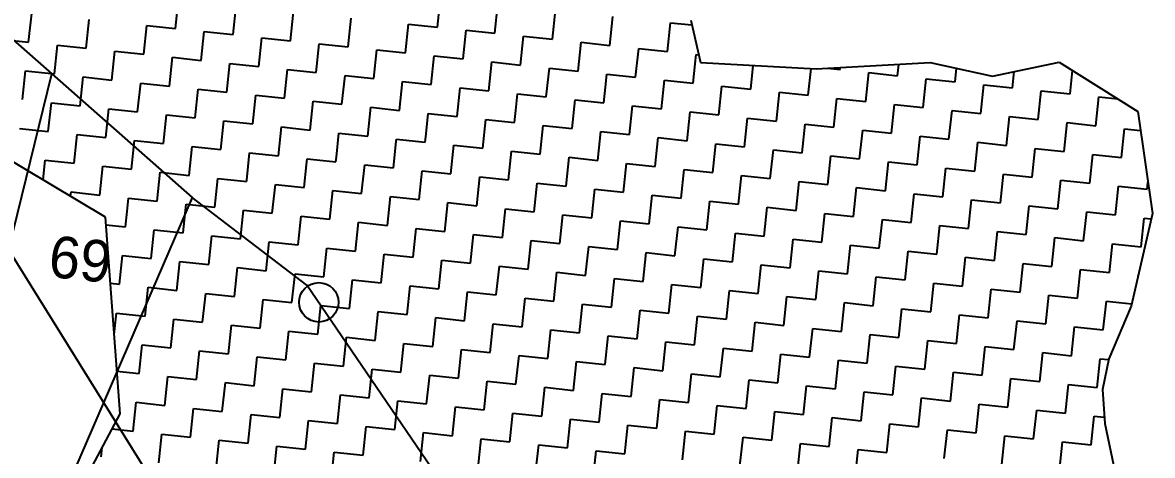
# Model space of a CAD drawing. Header units: metres. Extents: x 280481 to 282563, y 2046849 to 2049468.
# Drawn here: x 281837.1 to 282247.1, y 2048936.8 to 2049094 of the extents above; entities that cross this region are included whole.
import ezdxf
from ezdxf.enums import TextEntityAlignment as Align

# ---------------------------------------------------------------- set-up
doc = ezdxf.new("R2010")
doc.units = ezdxf.units.M
for name, color, linetype in [('POLY_HATCH', 12, 'Continuous'), ('POLY_PARCEL', 6, 'Continuous'), ('TEXT_PARCEL', 7, 'Continuous')]:
    doc.layers.add(name, color=color, linetype=linetype)
doc.styles.add('TEXT_MAP', font='')
doc.styles.get('TEXT_MAP').set_extended_font_data('Kruti Dev 050')

msp = doc.modelspace()

# ---------------------------------------------------------------- linework, layer by layer
msp.add_circle((281944.59, 2048992.41), 7.15)
at = {"layer": 'POLY_HATCH', "linetype": 'Continuous'}
for p, q in [((281892.59, 2049091.8), (281893.69, 2049102.23)), ((281987.64, 2049092.32), (281988.74, 2049102.76)), ((281913.47, 2049089.59), (281914.57, 2049100.03)), ((281934.34, 2049087.39), (281935.45, 2049097.83)), ((282008.51, 2049090.11), (282009.61, 2049100.55)), ((282029.39, 2049087.91), (282030.49, 2049098.35)), ((281839.3, 2049086.87), (281840.4, 2049097.31)), ((281860.18, 2049084.66), (281861.28, 2049095.1)), ((281955.22, 2049085.19), (281956.32, 2049095.62)), ((281976.1, 2049082.98), (281977.2, 2049093.42)), ((281977.2, 2049093.42), (281987.64, 2049092.32)), ((282050.26, 2049085.71), (282051.36, 2049096.14)), ((282071.14, 2049083.5), (282072.24, 2049093.94)), ((282072.24, 2049093.94), (282080.04, 2049093.12)), ((281881.05, 2049082.46), (281882.15, 2049092.9)), ((281882.15, 2049092.9), (281892.59, 2049091.8)), ((281901.93, 2049080.26), (281903.03, 2049090.69)), ((281903.03, 2049090.69), (281913.47, 2049089.59)), ((281996.97, 2049080.78), (281998.07, 2049091.22)), ((281998.07, 2049091.22), (282008.51, 2049090.11)), ((281828.86, 2049087.97), (281839.3, 2049086.87)), ((281848.64, 2049075.33), (281849.74, 2049085.77)), ((281849.74, 2049085.77), (281860.18, 2049084.66)), ((281922.8, 2049078.05), (281923.91, 2049088.49)), ((281923.91, 2049088.49), (281934.34, 2049087.39)), ((281943.68, 2049075.85), (281944.78, 2049086.29)), ((281944.78, 2049086.29), (281955.22, 2049085.19)), ((282017.85, 2049078.57), (282018.95, 2049089.01)), ((282018.95, 2049089.01), (282029.39, 2049087.91)), ((282038.72, 2049076.37), (282039.82, 2049086.81)), ((282039.82, 2049086.81), (282050.26, 2049085.71)), ((281869.51, 2049073.12), (281870.61, 2049083.56)), ((281870.61, 2049083.56), (281881.05, 2049082.46)), ((281890.39, 2049070.92), (281891.49, 2049081.36)), ((281891.49, 2049081.36), (281901.93, 2049080.26)), ((281964.56, 2049073.65), (281965.66, 2049084.08)), ((281965.66, 2049084.08), (281976.1, 2049082.98)), ((281985.43, 2049071.44), (281986.53, 2049081.88)), ((281986.53, 2049081.88), (281996.97, 2049080.78)), ((282059.6, 2049074.17), (282060.7, 2049084.6)), ((282060.7, 2049084.6), (282071.14, 2049083.5)), ((282081.22, 2049079), (282081.58, 2049082.4)), ((282081.58, 2049082.4), (282082.54, 2049082.3)), ((281911.26, 2049068.72), (281912.37, 2049079.15)), ((281912.37, 2049079.15), (281922.8, 2049078.05)), ((281932.14, 2049066.51), (281933.24, 2049076.95)), ((281933.24, 2049076.95), (281943.68, 2049075.85)), ((282006.31, 2049069.24), (282007.41, 2049079.68)), ((282007.41, 2049079.68), (282017.85, 2049078.57)), ((282027.18, 2049067.03), (282028.29, 2049077.47)), ((282028.29, 2049077.47), (282038.72, 2049076.37)), ((282080.47, 2049071.96), (282081.22, 2049079)), ((282101.35, 2049069.76), (282102.27, 2049078.43)), ((282122.23, 2049067.56), (282123.25, 2049077.25)), ((282129.23, 2049077.37), (282133.77, 2049076.89)), ((282133.77, 2049076.89), (282133.84, 2049077.63)), ((282154.64, 2049074.69), (282155.08, 2049078.81)), ((282175.52, 2049072.48), (282176.03, 2049077.37)), ((281837.1, 2049065.99), (281838.2, 2049076.43)), ((281838.2, 2049076.43), (281848.64, 2049075.33)), ((281857.97, 2049063.79), (281859.08, 2049074.23)), ((281859.08, 2049074.23), (281869.51, 2049073.12)), ((281953.02, 2049064.31), (281954.12, 2049074.75)), ((281954.12, 2049074.75), (281964.56, 2049073.65)), ((282048.66, 2049070.54), (282049.16, 2049075.27)), ((282049.16, 2049075.27), (282059.6, 2049074.17)), ((282068.93, 2049062.63), (282070.04, 2049073.06)), ((282070.04, 2049073.06), (282080.47, 2049071.96)), ((282143.1, 2049065.35), (282144.2, 2049075.79)), ((282144.2, 2049075.79), (282154.64, 2049074.69)), ((282163.98, 2049063.15), (282165.08, 2049073.59)), ((282165.08, 2049073.59), (282175.52, 2049072.48)), ((282196.39, 2049070.28), (282197.02, 2049076.17)), ((282217.27, 2049068.08), (282218.17, 2049076.61)), ((281878.85, 2049061.58), (281879.95, 2049072.02)), ((281879.95, 2049072.02), (281890.39, 2049070.92)), ((281899.72, 2049059.38), (281900.83, 2049069.82)), ((281900.83, 2049069.82), (281911.26, 2049068.72)), ((281973.89, 2049062.11), (281974.99, 2049072.54)), ((281974.99, 2049072.54), (281985.43, 2049071.44)), ((281994.77, 2049059.9), (281995.87, 2049070.34)), ((281995.87, 2049070.34), (282006.31, 2049069.24)), ((282048.06, 2049064.83), (282048.66, 2049070.54)), ((282089.81, 2049060.42), (282090.91, 2049070.86)), ((282090.91, 2049070.86), (282101.35, 2049069.76)), ((282110.69, 2049058.22), (282111.79, 2049068.66)), ((282111.79, 2049068.66), (282122.23, 2049067.56)), ((282184.85, 2049060.94), (282185.96, 2049071.38)), ((282185.96, 2049071.38), (282196.39, 2049070.28)), ((282205.73, 2049058.74), (282206.83, 2049069.18)), ((282206.83, 2049069.18), (282217.27, 2049068.08)), ((281846.43, 2049054.45), (281847.54, 2049064.89)), ((281847.54, 2049064.89), (281857.97, 2049063.79)), ((281920.6, 2049057.18), (281921.7, 2049067.61)), ((281921.7, 2049067.61), (281932.14, 2049066.51)), ((281941.48, 2049054.97), (281942.58, 2049065.41)), ((281942.58, 2049065.41), (281953.02, 2049064.31)), ((282016.11, 2049062.08), (282016.75, 2049068.14)), ((282016.75, 2049068.14), (282027.18, 2049067.03)), ((282036.52, 2049055.49), (282037.62, 2049065.93)), ((282037.62, 2049065.93), (282048.06, 2049064.83)), ((282131.56, 2049056.02), (282132.66, 2049066.45)), ((282132.66, 2049066.45), (282143.1, 2049065.35)), ((282226.61, 2049056.54), (282227.71, 2049066.97)), ((282227.71, 2049066.97), (282234.65, 2049066.24)), ((281867.31, 2049052.25), (281868.41, 2049062.69)), ((281868.41, 2049062.69), (281878.85, 2049061.58)), ((281888.19, 2049050.04), (281889.29, 2049060.48)), ((281889.29, 2049060.48), (281899.72, 2049059.38)), ((281962.35, 2049052.77), (281963.45, 2049063.21)), ((281963.45, 2049063.21), (281973.89, 2049062.11)), ((281983.55, 2049053.62), (281984.33, 2049061)), ((281984.33, 2049061), (281994.77, 2049059.9)), ((282015.64, 2049057.7), (282016.11, 2049062.08)), ((282057.4, 2049053.29), (282058.5, 2049063.73)), ((282058.5, 2049063.73), (282068.93, 2049062.63)), ((282078.27, 2049051.09), (282079.37, 2049061.53)), ((282079.37, 2049061.53), (282089.81, 2049060.42)), ((282152.44, 2049053.81), (282153.54, 2049064.25)), ((282153.54, 2049064.25), (282163.98, 2049063.15)), ((282173.31, 2049051.61), (282174.42, 2049062.05)), ((282174.42, 2049062.05), (282184.85, 2049060.94)), ((281909.06, 2049047.84), (281910.16, 2049058.28)), ((281910.16, 2049058.28), (281920.6, 2049057.18)), ((282004.1, 2049048.36), (282005.21, 2049058.8)), ((282005.21, 2049058.8), (282015.64, 2049057.7)), ((282024.98, 2049046.16), (282026.08, 2049056.6)), ((282026.08, 2049056.6), (282036.52, 2049055.49)), ((282099.15, 2049048.88), (282100.25, 2049059.32)), ((282100.25, 2049059.32), (282110.69, 2049058.22)), ((282120.02, 2049046.68), (282121.12, 2049057.12)), ((282121.12, 2049057.12), (282131.56, 2049056.02)), ((282194.19, 2049049.4), (282195.29, 2049059.84)), ((282195.29, 2049059.84), (282205.73, 2049058.74)), ((282215.07, 2049047.2), (282216.17, 2049057.64)), ((282216.17, 2049057.64), (282226.61, 2049056.54)), ((281836, 2049055.55), (281846.43, 2049054.45)), ((281855.77, 2049042.91), (281856.87, 2049053.35)), ((281856.87, 2049053.35), (281867.31, 2049052.25)), ((281929.94, 2049045.64), (281931.04, 2049056.08)), ((281931.04, 2049056.08), (281941.48, 2049054.97)), ((281950.99, 2049045.16), (281951.91, 2049053.87)), ((281951.91, 2049053.87), (281962.35, 2049052.77)), ((281983.23, 2049050.57), (281983.55, 2049053.62)), ((282045.86, 2049043.95), (282046.96, 2049054.39)), ((282046.96, 2049054.39), (282057.4, 2049053.29)), ((282140.9, 2049044.48), (282142, 2049054.91)), ((282142, 2049054.91), (282152.44, 2049053.81)), ((282161.77, 2049042.27), (282162.88, 2049052.71)), ((282162.88, 2049052.71), (282173.31, 2049051.61)), ((282235.94, 2049045), (282237.04, 2049055.44)), ((282237.04, 2049055.44), (282242.8, 2049054.83)), ((281876.65, 2049040.71), (281877.75, 2049051.15)), ((281877.75, 2049051.15), (281888.19, 2049050.04)), ((281897.52, 2049038.5), (281898.62, 2049048.94)), ((281898.62, 2049048.94), (281909.06, 2049047.84)), ((281971.69, 2049041.23), (281972.7, 2049050.8)), ((281972.7, 2049050.8), (281972.79, 2049051.67)), ((281972.79, 2049051.67), (281975.1, 2049051.42)), ((281975.1, 2049051.42), (281983.23, 2049050.57)), ((281992.56, 2049039.03), (281993.67, 2049049.46)), ((281993.67, 2049049.46), (282004.1, 2049048.36)), ((282066.73, 2049041.75), (282067.83, 2049052.19)), ((282067.83, 2049052.19), (282078.27, 2049051.09)), ((282087.61, 2049039.55), (282088.71, 2049049.99)), ((282088.71, 2049049.99), (282099.15, 2049048.88)), ((282182.65, 2049040.07), (282183.75, 2049050.51)), ((282183.75, 2049050.51), (282194.19, 2049049.4)), ((282203.53, 2049037.86), (282204.63, 2049048.3)), ((282204.63, 2049048.3), (282215.07, 2049047.2)), ((281918.44, 2049036.7), (281919.5, 2049046.74)), ((281919.5, 2049046.74), (281929.94, 2049045.64)), ((281940.14, 2049042.34), (281940.37, 2049044.54)), ((281940.37, 2049044.54), (281946.22, 2049043.92)), ((281950.81, 2049043.43), (281950.99, 2049045.16)), ((282013.44, 2049036.82), (282014.54, 2049047.26)), ((282014.54, 2049047.26), (282024.98, 2049046.16)), ((282034.32, 2049034.62), (282035.42, 2049045.06)), ((282035.42, 2049045.06), (282045.86, 2049043.95)), ((282108.48, 2049037.34), (282109.58, 2049047.78)), ((282109.58, 2049047.78), (282120.02, 2049046.68)), ((282129.36, 2049035.14), (282130.46, 2049045.58)), ((282130.46, 2049045.58), (282140.9, 2049044.48)), ((282224.4, 2049035.66), (282225.5, 2049046.1)), ((282225.5, 2049046.1), (282235.94, 2049045)), ((281844.58, 2049036.85), (281845.33, 2049044.01)), ((281845.33, 2049044.01), (281855.77, 2049042.91)), ((281865.11, 2049031.37), (281866.21, 2049041.81)), ((281866.21, 2049041.81), (281876.65, 2049040.71)), ((281939.27, 2049034.1), (281940.14, 2049042.34)), ((281946.22, 2049043.92), (281950.81, 2049043.43)), ((281960.15, 2049031.89), (281961.25, 2049042.33)), ((281961.25, 2049042.33), (281971.69, 2049041.23)), ((281981.02, 2049029.69), (281982.13, 2049040.13)), ((281982.13, 2049040.13), (281992.56, 2049039.03)), ((282055.19, 2049032.42), (282056.29, 2049042.85)), ((282056.29, 2049042.85), (282066.73, 2049041.75)), ((282076.07, 2049030.21), (282077.17, 2049040.65)), ((282077.17, 2049040.65), (282087.61, 2049039.55)), ((282150.23, 2049032.94), (282151.34, 2049043.37)), ((282151.34, 2049043.37), (282161.77, 2049042.27)), ((282171.11, 2049030.73), (282172.21, 2049041.17)), ((282172.21, 2049041.17), (282182.65, 2049040.07)), ((281885.98, 2049029.17), (281887.08, 2049039.61)), ((281887.08, 2049039.61), (281897.52, 2049038.5)), ((281907.59, 2049033.88), (281907.96, 2049037.4)), ((281907.96, 2049037.4), (281917.34, 2049036.41)), ((281917.34, 2049036.41), (281918.4, 2049036.3)), ((281918.4, 2049036.3), (281918.44, 2049036.7)), ((282001.9, 2049027.49), (282003, 2049037.92)), ((282003, 2049037.92), (282013.44, 2049036.82)), ((282096.94, 2049028.01), (282098.04, 2049038.45)), ((282098.04, 2049038.45), (282108.48, 2049037.34)), ((282117.82, 2049025.8), (282118.92, 2049036.24)), ((282118.92, 2049036.24), (282129.36, 2049035.14)), ((282191.99, 2049028.53), (282193.09, 2049038.97)), ((282193.09, 2049038.97), (282203.53, 2049037.86)), ((282212.86, 2049026.33), (282213.96, 2049036.76)), ((282213.96, 2049036.76), (282224.4, 2049035.66)), ((282245.28, 2049033.46), (282245.53, 2049035.87)), ((281854.5, 2049030.92), (281854.67, 2049032.47)), ((281854.67, 2049032.47), (281865.11, 2049031.37)), ((281906.86, 2049026.97), (281907.59, 2049033.88)), ((281927.73, 2049024.76), (281928.83, 2049035.2)), ((281928.83, 2049035.2), (281939.27, 2049034.1)), ((281948.61, 2049022.56), (281949.71, 2049033)), ((281949.71, 2049033), (281960.15, 2049031.89)), ((282022.78, 2049025.28), (282023.88, 2049035.72)), ((282023.88, 2049035.72), (282034.32, 2049034.62)), ((282043.65, 2049023.08), (282044.75, 2049033.52)), ((282044.75, 2049033.52), (282055.19, 2049032.42)), ((282138.69, 2049023.6), (282139.8, 2049034.04)), ((282139.8, 2049034.04), (282150.23, 2049032.94)), ((282159.57, 2049021.4), (282160.67, 2049031.83)), ((282160.67, 2049031.83), (282171.11, 2049030.73)), ((282233.74, 2049024.12), (282234.84, 2049034.56)), ((282234.84, 2049034.56), (282245.28, 2049033.46)), ((281875.03, 2049025.42), (281875.54, 2049030.27)), ((281875.54, 2049030.27), (281885.98, 2049029.17)), ((281895.32, 2049017.63), (281896.42, 2049028.07)), ((281896.42, 2049028.07), (281906.86, 2049026.97)), ((281969.48, 2049020.35), (281970.59, 2049030.79)), ((281970.59, 2049030.79), (281981.02, 2049029.69)), ((281990.36, 2049018.15), (281991.46, 2049028.59)), ((281991.46, 2049028.59), (282001.9, 2049027.49)), ((282064.53, 2049020.88), (282065.63, 2049031.31)), ((282065.63, 2049031.31), (282076.07, 2049030.21)), ((282085.4, 2049018.67), (282086.51, 2049029.11)), ((282086.51, 2049029.11), (282096.94, 2049028.01)), ((282180.45, 2049019.19), (282181.55, 2049029.63)), ((282181.55, 2049029.63), (282191.99, 2049028.53)), ((281874.44, 2049019.83), (281875.03, 2049025.42)), ((281916.19, 2049015.43), (281917.3, 2049025.86)), ((281917.3, 2049025.86), (281927.73, 2049024.76)), ((281937.07, 2049013.22), (281938.17, 2049023.66)), ((281938.17, 2049023.66), (281948.61, 2049022.56)), ((282011.24, 2049015.95), (282012.34, 2049026.38)), ((282012.34, 2049026.38), (282022.78, 2049025.28)), ((282032.11, 2049013.74), (282033.21, 2049024.18)), ((282033.21, 2049024.18), (282043.65, 2049023.08)), ((282106.28, 2049016.47), (282107.38, 2049026.91)), ((282107.38, 2049026.91), (282117.82, 2049025.8)), ((282127.15, 2049014.26), (282128.26, 2049024.7)), ((282128.26, 2049024.7), (282138.69, 2049023.6)), ((282201.32, 2049016.99), (282202.42, 2049027.43)), ((282202.42, 2049027.43), (282212.86, 2049026.33)), ((282222.2, 2049014.79), (282223.3, 2049025.22)), ((282223.3, 2049025.22), (282233.74, 2049024.12)), ((281867.35, 2049020.58), (281874.44, 2049019.83)), ((281957.94, 2049011.02), (281959.05, 2049021.46)), ((281959.05, 2049021.46), (281969.48, 2049020.35)), ((282052.99, 2049011.54), (282054.09, 2049021.98)), ((282054.09, 2049021.98), (282064.53, 2049020.88)), ((282073.86, 2049009.34), (282074.97, 2049019.77)), ((282074.97, 2049019.77), (282085.4, 2049018.67)), ((282148.03, 2049012.06), (282149.13, 2049022.5)), ((282149.13, 2049022.5), (282159.57, 2049021.4)), ((282168.91, 2049009.86), (282170.01, 2049020.29)), ((282170.01, 2049020.29), (282180.45, 2049019.19)), ((282243.07, 2049012.58), (282244.18, 2049023.02)), ((282244.18, 2049023.02), (282246.71, 2049022.75)), ((281883.78, 2049008.29), (281884.88, 2049018.73)), ((281884.88, 2049018.73), (281895.32, 2049017.63)), ((281904.65, 2049006.09), (281905.76, 2049016.53)), ((281905.76, 2049016.53), (281916.19, 2049015.43)), ((281978.82, 2049008.81), (281979.92, 2049019.25)), ((281979.92, 2049019.25), (281990.36, 2049018.15)), ((281999.7, 2049006.61), (282000.8, 2049017.05)), ((282000.8, 2049017.05), (282011.24, 2049015.95)), ((282094.74, 2049007.13), (282095.84, 2049017.57)), ((282095.84, 2049017.57), (282106.28, 2049016.47)), ((282115.62, 2049004.93), (282116.72, 2049015.37)), ((282116.72, 2049015.37), (282127.15, 2049014.26)), ((282189.78, 2049007.65), (282190.88, 2049018.09)), ((282190.88, 2049018.09), (282201.32, 2049016.99)), ((282210.66, 2049005.45), (282211.76, 2049015.89)), ((282211.76, 2049015.89), (282222.2, 2049014.79)), ((281925.53, 2049003.89), (281926.63, 2049014.32)), ((281926.63, 2049014.32), (281937.07, 2049013.22)), ((281946.41, 2049001.68), (281947.51, 2049012.12)), ((281947.51, 2049012.12), (281957.94, 2049011.02)), ((282020.57, 2049004.41), (282021.67, 2049014.84)), ((282021.67, 2049014.84), (282032.11, 2049013.74)), ((282041.45, 2049002.2), (282042.55, 2049012.64)), ((282042.55, 2049012.64), (282052.99, 2049011.54)), ((282136.49, 2049002.72), (282137.59, 2049013.16)), ((282137.59, 2049013.16), (282148.03, 2049012.06)), ((282231.53, 2049003.25), (282232.64, 2049013.68)), ((282232.64, 2049013.68), (282243.07, 2049012.58)), ((281872.24, 2048998.96), (281873.34, 2049009.39)), ((281873.34, 2049009.39), (281883.78, 2049008.29)), ((281893.11, 2048996.75), (281894.22, 2049007.19)), ((281894.22, 2049007.19), (281904.65, 2049006.09)), ((281967.28, 2048999.48), (281968.38, 2049009.92)), ((281968.38, 2049009.92), (281978.82, 2049008.81)), ((281988.16, 2048997.27), (281989.26, 2049007.71)), ((281989.26, 2049007.71), (281999.7, 2049006.61)), ((282062.32, 2049000), (282063.43, 2049010.44)), ((282063.43, 2049010.44), (282073.86, 2049009.34)), ((282083.2, 2048997.8), (282084.3, 2049008.23)), ((282084.3, 2049008.23), (282094.74, 2049007.13)), ((282157.37, 2049000.52), (282158.47, 2049010.96)), ((282158.47, 2049010.96), (282168.91, 2049009.86)), ((282178.24, 2048998.32), (282179.34, 2049008.75)), ((282179.34, 2049008.75), (282189.78, 2049007.65)), ((281913.99, 2048994.55), (281915.09, 2049004.99)), ((281915.09, 2049004.99), (281925.53, 2049003.89)), ((282009.03, 2048995.07), (282010.13, 2049005.51)), ((282010.13, 2049005.51), (282020.57, 2049004.41)), ((282029.91, 2048992.87), (282031.01, 2049003.31)), ((282031.01, 2049003.31), (282041.45, 2049002.2)), ((282104.08, 2048995.59), (282105.18, 2049006.03)), ((282105.18, 2049006.03), (282115.62, 2049004.93)), ((282124.95, 2048993.39), (282126.05, 2049003.83)), ((282126.05, 2049003.83), (282136.49, 2049002.72)), ((282199.12, 2048996.11), (282200.22, 2049006.55)), ((282200.22, 2049006.55), (282210.66, 2049005.45)), ((282219.99, 2048993.91), (282221.1, 2049004.35)), ((282221.1, 2049004.35), (282231.53, 2049003.25)), ((281868.93, 2048999.31), (281872.24, 2048998.96)), ((281934.87, 2048992.35), (281935.97, 2049002.78)), ((281935.97, 2049002.78), (281946.41, 2049001.68)), ((281955.74, 2048990.14), (281956.84, 2049000.58)), ((281956.84, 2049000.58), (281967.28, 2048999.48)), ((282050.78, 2048990.66), (282051.89, 2049001.1)), ((282051.89, 2049001.1), (282062.32, 2049000)), ((282145.83, 2048991.18), (282146.93, 2049001.62)), ((282146.93, 2049001.62), (282157.37, 2049000.52)), ((282166.7, 2048988.98), (282167.8, 2048999.42)), ((282167.8, 2048999.42), (282178.24, 2048998.32)), ((282241.94, 2049001.8), (282241.97, 2049002.14)), ((282241.97, 2049002.14), (282242.01, 2049002.14)), ((281881.57, 2048987.42), (281882.68, 2048997.86)), ((281882.68, 2048997.86), (281893.11, 2048996.75)), ((281902.45, 2048985.21), (281903.55, 2048995.65)), ((281903.55, 2048995.65), (281913.99, 2048994.55)), ((281976.62, 2048987.94), (281977.72, 2048998.38)), ((281977.72, 2048998.38), (281988.16, 2048997.27)), ((281997.49, 2048985.73), (281998.59, 2048996.17)), ((281998.59, 2048996.17), (282009.03, 2048995.07)), ((282071.66, 2048988.46), (282072.76, 2048998.9)), ((282072.76, 2048998.9), (282083.2, 2048997.8)), ((282092.54, 2048986.26), (282093.64, 2048996.69)), ((282093.64, 2048996.69), (282104.08, 2048995.59)), ((282187.58, 2048986.78), (282188.68, 2048997.22)), ((282188.68, 2048997.22), (282199.12, 2048996.11)), ((282208.45, 2048984.57), (282209.56, 2048995.01)), ((282209.56, 2048995.01), (282219.99, 2048993.91)), ((281923.33, 2048983.01), (281924.43, 2048993.45)), ((281924.43, 2048993.45), (281934.87, 2048992.35)), ((281944.2, 2048980.81), (281945.3, 2048991.24)), ((281945.3, 2048991.24), (281955.74, 2048990.14)), ((282018.37, 2048983.53), (282019.47, 2048993.97)), ((282019.47, 2048993.97), (282029.91, 2048992.87)), ((282039.24, 2048981.33), (282040.35, 2048991.77)), ((282040.35, 2048991.77), (282050.78, 2048990.66)), ((282113.41, 2048984.05), (282114.51, 2048994.49)), ((282114.51, 2048994.49), (282124.95, 2048993.39)), ((282134.29, 2048981.85), (282135.39, 2048992.29)), ((282135.39, 2048992.29), (282145.83, 2048991.18)), ((282229.33, 2048982.37), (282230.43, 2048992.81)), ((282230.43, 2048992.81), (282239.66, 2048991.83)), ((281870.31, 2048980.71), (281871.14, 2048988.52)), ((281871.14, 2048988.52), (281881.57, 2048987.42)), ((281965.08, 2048978.6), (281966.18, 2048989.04)), ((281966.18, 2048989.04), (281976.62, 2048987.94)), ((281985.95, 2048976.4), (281987.05, 2048986.84)), ((281987.05, 2048986.84), (281997.49, 2048985.73)), ((282060.12, 2048979.12), (282061.22, 2048989.56)), ((282061.22, 2048989.56), (282071.66, 2048988.46)), ((282081, 2048976.92), (282082.1, 2048987.36)), ((282082.1, 2048987.36), (282092.54, 2048986.26)), ((282155.16, 2048979.64), (282156.26, 2048990.08)), ((282156.26, 2048990.08), (282166.7, 2048988.98)), ((282176.04, 2048977.44), (282177.14, 2048987.88)), ((282177.14, 2048987.88), (282187.58, 2048986.78)), ((281890.91, 2048975.88), (281892.01, 2048986.32)), ((281892.01, 2048986.32), (281902.45, 2048985.21)), ((281911.79, 2048973.67), (281912.89, 2048984.11)), ((281912.89, 2048984.11), (281923.33, 2048983.01)), ((282006.83, 2048974.2), (282007.93, 2048984.63)), ((282007.93, 2048984.63), (282018.37, 2048983.53)), ((282101.87, 2048974.72), (282102.97, 2048985.15)), ((282102.97, 2048985.15), (282113.41, 2048984.05)), ((282122.75, 2048972.51), (282123.85, 2048982.95)), ((282123.85, 2048982.95), (282134.29, 2048981.85)), ((282196.91, 2048975.24), (282198.02, 2048985.68)), ((282198.02, 2048985.68), (282208.45, 2048984.57)), ((282217.79, 2048973.03), (282218.89, 2048983.47)), ((282218.89, 2048983.47), (282229.33, 2048982.37)), ((281932.66, 2048971.47), (281933.76, 2048981.91)), ((281933.76, 2048981.91), (281944.2, 2048980.81)), ((281953.54, 2048969.27), (281954.64, 2048979.7)), ((281954.64, 2048979.7), (281965.08, 2048978.6)), ((282027.7, 2048971.99), (282028.81, 2048982.43)), ((282028.81, 2048982.43), (282039.24, 2048981.33)), ((282048.58, 2048969.79), (282049.68, 2048980.23)), ((282049.68, 2048980.23), (282060.12, 2048979.12)), ((282143.62, 2048970.31), (282144.73, 2048980.75)), ((282144.73, 2048980.75), (282155.16, 2048979.64)), ((282164.5, 2048968.11), (282165.6, 2048978.54)), ((282165.6, 2048978.54), (282176.04, 2048977.44)), ((281879.37, 2048966.54), (281880.47, 2048976.98)), ((281880.47, 2048976.98), (281890.91, 2048975.88)), ((281900.25, 2048964.34), (281901.35, 2048974.78)), ((281901.35, 2048974.78), (281911.79, 2048973.67)), ((281974.41, 2048967.06), (281975.52, 2048977.5)), ((281975.52, 2048977.5), (281985.95, 2048976.4)), ((281995.29, 2048964.86), (281996.39, 2048975.3)), ((281996.39, 2048975.3), (282006.83, 2048974.2)), ((282069.46, 2048967.58), (282070.56, 2048978.02)), ((282070.56, 2048978.02), (282081, 2048976.92)), ((282090.33, 2048965.38), (282091.43, 2048975.82)), ((282091.43, 2048975.82), (282101.87, 2048974.72)), ((282185.37, 2048965.9), (282186.48, 2048976.34)), ((282186.48, 2048976.34), (282196.91, 2048975.24)), ((281921.12, 2048962.13), (281922.22, 2048972.57)), ((281922.22, 2048972.57), (281932.66, 2048971.47)), ((281942, 2048959.93), (281943.1, 2048970.37)), ((281943.1, 2048970.37), (281953.54, 2048969.27)), ((282016.16, 2048962.66), (282017.27, 2048973.09)), ((282017.27, 2048973.09), (282027.7, 2048971.99)), ((282037.04, 2048960.45), (282038.14, 2048970.89)), ((282038.14, 2048970.89), (282048.58, 2048969.79)), ((282111.21, 2048963.18), (282112.31, 2048973.61)), ((282112.31, 2048973.61), (282122.75, 2048972.51)), ((282132.08, 2048960.97), (282133.19, 2048971.41)), ((282133.19, 2048971.41), (282143.62, 2048970.31)), ((282206.25, 2048963.7), (282207.35, 2048974.14)), ((282207.35, 2048974.14), (282217.79, 2048973.03)), ((282227.13, 2048961.49), (282228.23, 2048971.93)), ((282228.23, 2048971.93), (282231.24, 2048971.61)), ((281871.3, 2048967.39), (281879.37, 2048966.54)), ((281962.87, 2048957.73), (281963.98, 2048968.16)), ((281963.98, 2048968.16), (281974.41, 2048967.06)), ((282057.92, 2048958.25), (282059.02, 2048968.69)), ((282059.02, 2048968.69), (282069.46, 2048967.58)), ((282078.79, 2048956.04), (282079.89, 2048966.48)), ((282079.89, 2048966.48), (282090.33, 2048965.38)), ((282152.96, 2048958.77), (282154.06, 2048969.21)), ((282154.06, 2048969.21), (282164.5, 2048968.11)), ((282173.84, 2048956.57), (282174.94, 2048967)), ((282174.94, 2048967), (282185.37, 2048965.9)), ((281888.71, 2048955), (281889.81, 2048965.44)), ((281889.81, 2048965.44), (281900.25, 2048964.34)), ((281909.58, 2048952.8), (281910.68, 2048963.24)), ((281910.68, 2048963.24), (281921.12, 2048962.13)), ((281983.75, 2048955.52), (281984.85, 2048965.96)), ((281984.85, 2048965.96), (281995.29, 2048964.86)), ((282004.63, 2048953.32), (282005.73, 2048963.76)), ((282005.73, 2048963.76), (282016.16, 2048962.66)), ((282099.67, 2048953.84), (282100.77, 2048964.28)), ((282100.77, 2048964.28), (282111.21, 2048963.18)), ((282120.54, 2048951.64), (282121.65, 2048962.07)), ((282121.65, 2048962.07), (282132.08, 2048960.97)), ((282194.71, 2048954.36), (282195.81, 2048964.8)), ((282195.81, 2048964.8), (282206.25, 2048963.7)), ((282215.59, 2048952.16), (282216.69, 2048962.6)), ((282216.69, 2048962.6), (282227.13, 2048961.49)), ((281930.46, 2048950.59), (281931.56, 2048961.03)), ((281931.56, 2048961.03), (281942, 2048959.93)), ((281951.33, 2048948.39), (281952.44, 2048958.83)), ((281952.44, 2048958.83), (281962.87, 2048957.73)), ((282025.5, 2048951.12), (282026.6, 2048961.55)), ((282026.6, 2048961.55), (282037.04, 2048960.45)), ((282046.38, 2048948.91), (282047.48, 2048959.35)), ((282047.48, 2048959.35), (282057.92, 2048958.25)), ((282141.42, 2048949.43), (282142.52, 2048959.87)), ((282142.52, 2048959.87), (282152.96, 2048958.77)), ((281877.17, 2048945.67), (281878.27, 2048956.1)), ((281878.27, 2048956.1), (281888.71, 2048955)), ((281898.04, 2048943.46), (281899.14, 2048953.9)), ((281899.14, 2048953.9), (281909.58, 2048952.8)), ((281972.21, 2048946.19), (281973.31, 2048956.62)), ((281973.31, 2048956.62), (281983.75, 2048955.52)), ((281993.09, 2048943.98), (281994.19, 2048954.42)), ((281994.19, 2048954.42), (282004.63, 2048953.32)), ((282067.25, 2048946.71), (282068.35, 2048957.15)), ((282068.35, 2048957.15), (282078.79, 2048956.04)), ((282088.13, 2048944.5), (282089.23, 2048954.94)), ((282089.23, 2048954.94), (282099.67, 2048953.84)), ((282162.3, 2048947.23), (282163.4, 2048957.67)), ((282163.4, 2048957.67), (282173.84, 2048956.57)), ((282183.17, 2048945.03), (282184.27, 2048955.46)), ((282184.27, 2048955.46), (282194.71, 2048954.36)), ((281918.92, 2048941.26), (281920.02, 2048951.7)), ((281920.02, 2048951.7), (281930.46, 2048950.59)), ((282013.96, 2048941.78), (282015.06, 2048952.22)), ((282015.06, 2048952.22), (282025.5, 2048951.12)), ((282034.84, 2048939.58), (282035.94, 2048950.01)), ((282035.94, 2048950.01), (282046.38, 2048948.91)), ((282109, 2048942.3), (282110.11, 2048952.74)), ((282110.11, 2048952.74), (282120.54, 2048951.64)), ((282129.88, 2048940.1), (282130.98, 2048950.53)), ((282130.98, 2048950.53), (282141.42, 2048949.43)), ((282204.05, 2048942.82), (282205.15, 2048953.26)), ((282205.15, 2048953.26), (282215.59, 2048952.16)), ((282224.92, 2048940.62), (282226.02, 2048951.06)), ((282226.02, 2048951.06), (282229.69, 2048950.67)), ((281869.57, 2048946.47), (281877.17, 2048945.67)), ((281939.79, 2048939.05), (281940.9, 2048949.49)), ((281940.9, 2048949.49), (281951.33, 2048948.39)), ((281960.67, 2048936.85), (281961.77, 2048947.29)), ((281961.77, 2048947.29), (281972.21, 2048946.19)), ((282055.71, 2048937.37), (282056.81, 2048947.81)), ((282056.81, 2048947.81), (282067.25, 2048946.71)), ((282150.76, 2048937.89), (282151.86, 2048948.33)), ((282151.86, 2048948.33), (282162.3, 2048947.23)), ((282171.63, 2048935.69), (282172.73, 2048946.13)), ((282172.73, 2048946.13), (282183.17, 2048945.03)), ((281886.5, 2048934.13), (281887.6, 2048944.56)), ((281887.6, 2048944.56), (281898.04, 2048943.46)), ((281907.38, 2048931.92), (281908.48, 2048942.36)), ((281908.48, 2048942.36), (281918.92, 2048941.26)), ((281981.55, 2048934.65), (281982.65, 2048945.09)), ((281982.65, 2048945.09), (281993.09, 2048943.98)), ((282002.42, 2048932.44), (282003.52, 2048942.88)), ((282003.52, 2048942.88), (282013.96, 2048941.78)), ((282076.59, 2048935.17), (282077.69, 2048945.61)), ((282077.69, 2048945.61), (282088.13, 2048944.5)), ((282097.46, 2048932.96), (282098.57, 2048943.4)), ((282098.57, 2048943.4), (282109, 2048942.3)), ((282192.51, 2048933.49), (282193.61, 2048943.92)), ((282193.61, 2048943.92), (282204.05, 2048942.82)), ((282213.38, 2048931.28), (282214.48, 2048941.72)), ((282214.48, 2048941.72), (282224.92, 2048940.62)), ((281865.63, 2048936.33), (281865.99, 2048939.75)), ((281928.25, 2048929.72), (281929.36, 2048940.16)), ((281929.36, 2048940.16), (281939.79, 2048939.05)), ((281949.13, 2048927.51), (281950.23, 2048937.95)), ((281950.23, 2048937.95), (281960.67, 2048936.85)), ((282023.3, 2048930.24), (282024.4, 2048940.68)), ((282024.4, 2048940.68), (282034.84, 2048939.58)), ((282044.17, 2048928.04), (282045.27, 2048938.47)), ((282045.27, 2048938.47), (282055.71, 2048937.37)), ((282118.34, 2048930.76), (282119.44, 2048941.2)), ((282119.44, 2048941.2), (282129.88, 2048940.1)), ((282139.22, 2048928.56), (282140.32, 2048939)), ((282140.32, 2048939), (282150.76, 2048937.89))]:
    msp.add_line(p, q, dxfattribs=at)
at = {"layer": 'POLY_HATCH'}
for p, q in [((282079.66, 2049094.79), (282083.19, 2049079.51)), ((282083.19, 2049079.51), (282125.12, 2049077.14)), ((282125.12, 2049077.14), (282166.51, 2049079.45)), ((282166.51, 2049079.45), (282189.14, 2049074.49)), ((282189.14, 2049074.49), (282213.34, 2049079.65)), ((282213.34, 2049079.65), (282241.8, 2049061.74)), ((282241.8, 2049061.74), (282247.15, 2049024.67)), ((281867.14, 2049023.37), (281821.63, 2049050.56)), ((282247.15, 2049024.67), (282239.48, 2048991.04)), ((281872.46, 2048951.86), (281867.14, 2049023.37)), ((282239.48, 2048991.04), (282231.28, 2048971.85)), ((282231.28, 2048971.85), (282229.09, 2048960.78)), ((282229.09, 2048960.78), (282229.83, 2048948.36)), ((281842.32, 2048895.41), (281872.46, 2048951.86)), ((282229.83, 2048948.36), (282233.6, 2048930.48))]:
    msp.add_line(p, q, dxfattribs=at)
at = {"layer": 'POLY_PARCEL'}
for p, q in [((281758.53, 2049153.52), (281847.72, 2049075.32)), ((281816.57, 2048948.75), (281847.72, 2049075.32)), ((281847.72, 2049075.32), (281898.67, 2049030.52)), ((281907.84, 2048889.56), (281803.57, 2049057.22)), ((281898.67, 2049030.52), (281853.64, 2048926.29)), ((281940.31, 2048998.68), (281898.67, 2049030.52)), ((282017.98, 2048884.59), (281940.31, 2048998.68))]:
    msp.add_line(p, q, dxfattribs=at)

# ---------------------------------------------------------------- texts
at = {"layer": 'TEXT_PARCEL', "style": 'TEXT_MAP'}
msp.add_text('69', height=15.114, rotation=353.974, dxfattribs=at).set_placement((281857.26, 2049000.57), align=Align.CENTER)

doc.saveas('drawing.dxf')
